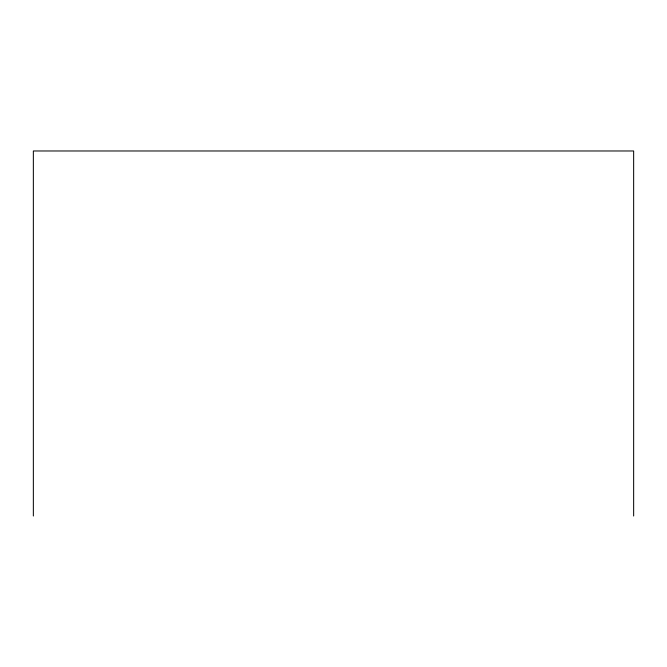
<?xml version="1.0" encoding="UTF-8"?>
<svg xmlns="http://www.w3.org/2000/svg" width="667" height="667" viewBox="0 0 667 667"><rect width="100%" height="100%" fill="white"/><g stroke="black" fill="none" stroke-linecap="round" stroke-linejoin="round"><path stroke-width="1" d="M633.65 516.025L633.65 150.975L33.35 150.975L33.35 516.025"/></g></svg>
